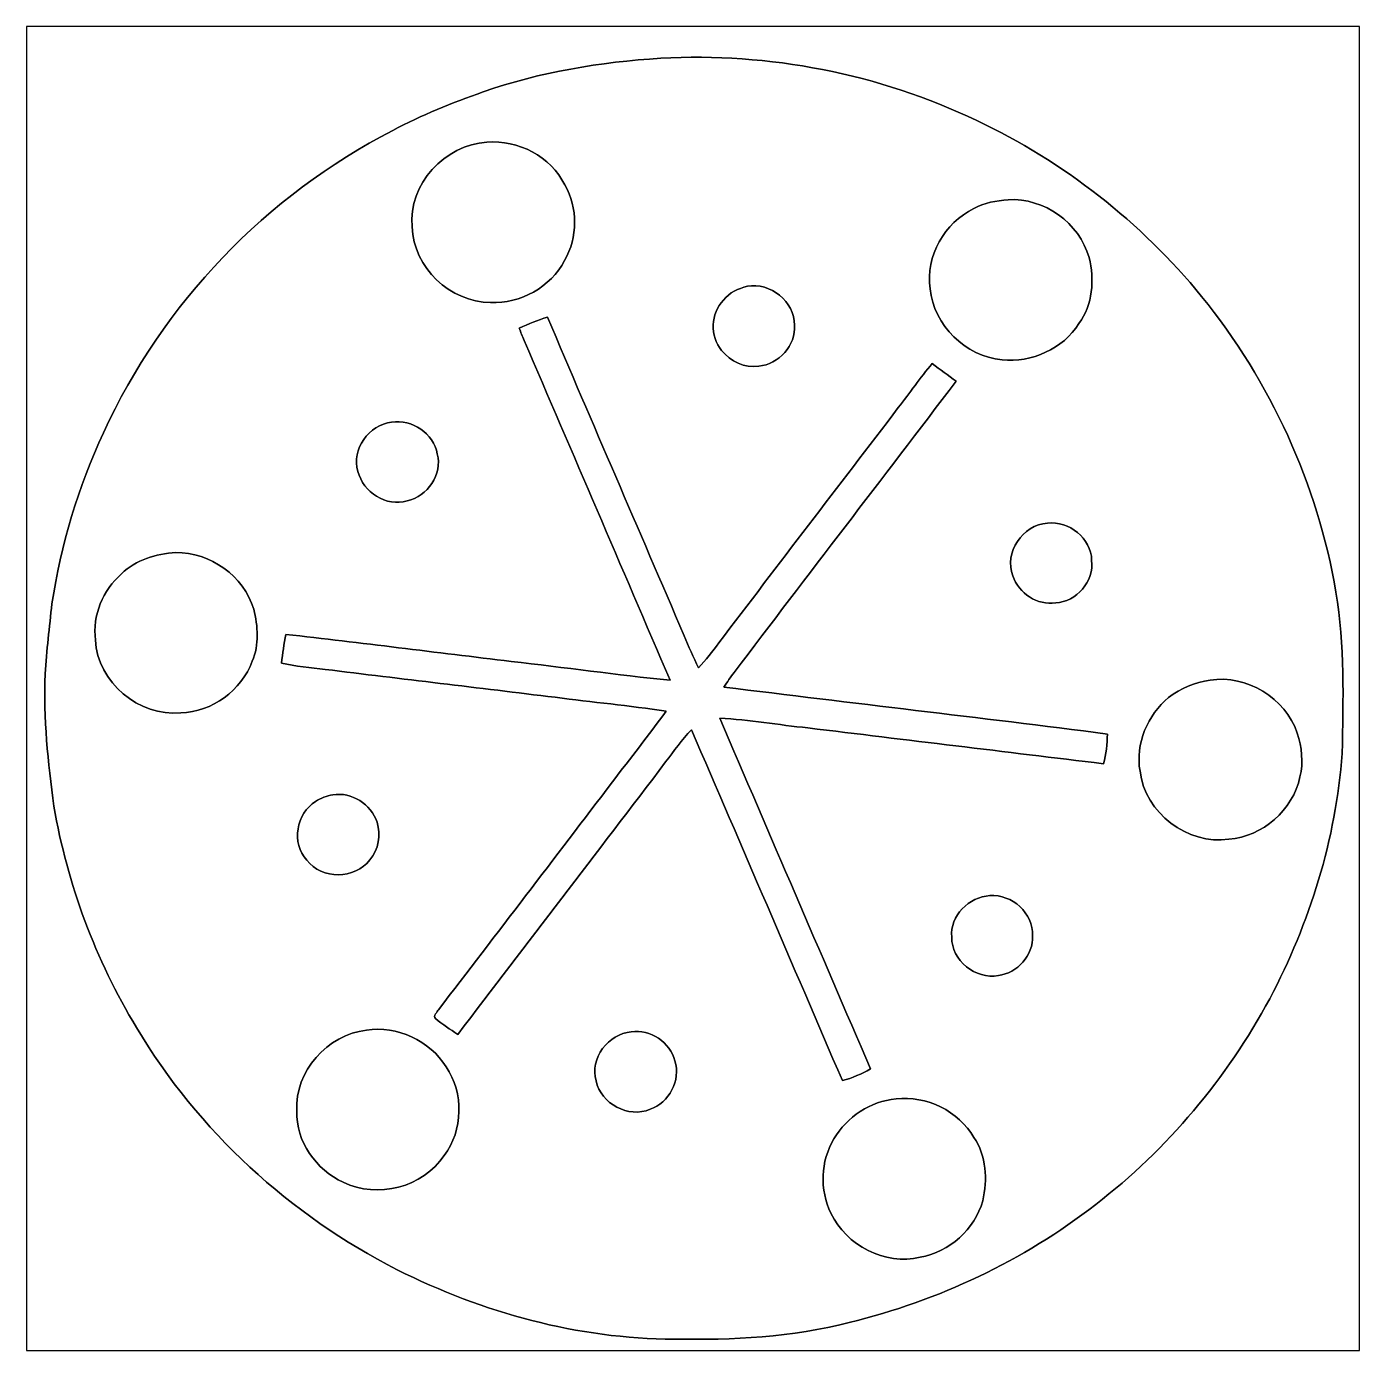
# Model space of a CAD drawing. Header units: centimetres. Extents: x -16.8 to 16.8, y -16.7 to 16.7.
import ezdxf

# ---------------------------------------------------------------- set-up
doc = ezdxf.new("R2010")
doc.units = ezdxf.units.CM
doc.header["$MEASUREMENT"] = 0
doc.layers.add('Layer 1', color=7, linetype='Continuous')

msp = doc.modelspace()

# ---------------------------------------------------------------- linework, layer by layer
at = {"layer": 'Layer 1', "color": 7}
for points, knots in [([(-16.77458, 16.66875), (-16.77458, 16.66875), (16.77458, 16.66875), (16.77458, 16.66875), (16.77458, 16.66875), (16.77458, 16.66875), (16.77458, -16.66875), (16.77458, -16.66875), (16.77458, -16.66875), (16.77458, -16.66875), (-16.77458, -16.66875), (-16.77458, -16.66875), (-16.77458, -16.66875), (-16.77458, -16.66875), (-16.77458, 16.66875), (-16.77458, 16.66875), (-16.77458, 16.66875), (-16.77458, 16.66875), (-16.77458, 16.66875), (-16.77458, 16.66875)], [0, 0, 0, 0, 0.16666667, 0.16666667, 0.16666667, 0.16666667, 0.33333333, 0.33333333, 0.33333333, 0.33333333, 0.5, 0.5, 0.5, 0.5, 0.66666667, 0.66666667, 0.66666667, 0.66666667, 1, 1, 1, 1]), ([(-0.81315, 15.87218), (-2.33116, 15.77552), (-3.84669, 15.53104), (-5.28461, 15.02375), (-5.28461, 15.02375), (-6.06178, 14.74823), (-6.83189, 14.44449), (-7.55862, 14.0522), (-7.55862, 14.0522), (-10.74103, 12.41884), (-13.35687, 9.69962), (-14.83924, 6.44172), (-14.83924, 6.44172), (-15.47389, 5.07718), (-15.91204, 3.62197), (-16.13888, 2.13466), (-16.13888, 2.13466), (-16.20061, 1.54552), (-16.27082, 0.95709), (-16.30786, 0.36583), (-16.30786, 0.36583), (-16.35689, -0.74895), (-16.2366, -1.86231), (-16.08667, -2.96545), (-16.08667, -2.96545), (-15.75294, -4.93219), (-15.03892, -6.83331), (-14.00916, -8.54146), (-14.00916, -8.54146), (-12.4587, -11.14178), (-10.1413, -13.26938), (-7.44467, -14.63781), (-7.44467, -14.63781), (-5.2892, -15.72084), (-2.89736, -16.38018), (-0.4766, -16.38617), (-0.4766, -16.38617), (1.00154, -16.41087), (2.49696, -16.33784), (3.93488, -15.96778), (3.93488, -15.96778), (6.17714, -15.41886), (8.31321, -14.41415), (10.13742, -12.99527), (10.13742, -12.99527), (11.94294, -11.60463), (13.43589, -9.81886), (14.51786, -7.81473), (14.51786, -7.81473), (15.52504, -5.90374), (16.18686, -3.79554), (16.34137, -1.63583), (16.34137, -1.63583), (16.36854, -0.28011), (16.41157, 1.08726), (16.18615, 2.42993), (16.18615, 2.42993), (15.72154, 5.14667), (14.53797, 7.73359), (12.80372, 9.87425), (12.80372, 9.87425), (11.27619, 11.74574), (9.32744, 13.2715), (7.14304, 14.30337), (7.14304, 14.30337), (4.6803, 15.48906), (1.91382, 16.02105), (-0.81315, 15.87218)], [0, 0, 0, 0, 0.05555556, 0.05555556, 0.05555556, 0.05555556, 0.11111111, 0.11111111, 0.11111111, 0.11111111, 0.16666667, 0.16666667, 0.16666667, 0.16666667, 0.22222222, 0.22222222, 0.22222222, 0.22222222, 0.27777778, 0.27777778, 0.27777778, 0.27777778, 0.33333333, 0.33333333, 0.33333333, 0.33333333, 0.38888889, 0.38888889, 0.38888889, 0.38888889, 0.44444444, 0.44444444, 0.44444444, 0.44444444, 0.5, 0.5, 0.5, 0.5, 0.55555556, 0.55555556, 0.55555556, 0.55555556, 0.61111111, 0.61111111, 0.61111111, 0.61111111, 0.66666667, 0.66666667, 0.66666667, 0.66666667, 0.72222222, 0.72222222, 0.72222222, 0.72222222, 0.77777778, 0.77777778, 0.77777778, 0.77777778, 0.83333333, 0.83333333, 0.83333333, 0.83333333, 0.88888889, 0.88888889, 0.88888889, 0.88888889, 1, 1, 1, 1]), ([(-5.1876, 13.75763), (-4.4002, 13.82995), (-3.58493, 13.39003), (-3.2258, 12.68342), (-3.2258, 12.68342), (-2.89913, 12.10627), (-2.89525, 11.35415), (-3.23215, 10.78018), (-3.23215, 10.78018), (-3.58105, 10.10814), (-4.34411, 9.68622), (-5.09729, 9.72256), (-5.09729, 9.72256), (-6.11117, 9.72714), (-7.04427, 10.60238), (-7.0679, 11.62544), (-7.0679, 11.62544), (-7.17374, 12.69788), (-6.24523, 13.69448), (-5.1876, 13.75763)], [0, 0, 0, 0, 0.16666667, 0.16666667, 0.16666667, 0.16666667, 0.33333333, 0.33333333, 0.33333333, 0.33333333, 0.5, 0.5, 0.5, 0.5, 0.66666667, 0.66666667, 0.66666667, 0.66666667, 1, 1, 1, 1]), ([(7.93468, 12.30947), (8.84132, 12.36239), (9.72432, 11.72492), (9.97197, 10.85215), (9.97197, 10.85215), (10.10567, 10.29723), (10.06616, 9.66329), (9.71621, 9.19198), (9.71621, 9.19198), (9.31333, 8.55133), (8.52523, 8.20385), (7.77946, 8.2744), (7.77946, 8.2744), (6.8647, 8.36824), (6.0579, 9.144), (5.96724, 10.06616), (5.96724, 10.06616), (5.85682, 10.88284), (6.32848, 11.7348), (7.07108, 12.08652), (7.07108, 12.08652), (7.3339, 12.23433), (7.63693, 12.2869), (7.93468, 12.30947)], [0, 0, 0, 0, 0.14285714, 0.14285714, 0.14285714, 0.14285714, 0.28571429, 0.28571429, 0.28571429, 0.28571429, 0.42857143, 0.42857143, 0.42857143, 0.42857143, 0.57142857, 0.57142857, 0.57142857, 0.57142857, 0.71428571, 0.71428571, 0.71428571, 0.71428571, 1, 1, 1, 1]), ([(1.36807, 10.13072), (1.94416, 10.23232), (2.56328, 9.74513), (2.55411, 9.15317), (2.55411, 9.15317), (2.59821, 8.64306), (2.15583, 8.16187), (1.65417, 8.11812), (1.65417, 8.11812), (1.29434, 8.05956), (0.94262, 8.24336), (0.7179, 8.51429), (0.7179, 8.51429), (0.43004, 8.87554), (0.43674, 9.4488), (0.76694, 9.78147), (0.76694, 9.78147), (0.91334, 9.97409), (1.14088, 10.0711), (1.36807, 10.13072)], [0, 0, 0, 0, 0.16666667, 0.16666667, 0.16666667, 0.16666667, 0.33333333, 0.33333333, 0.33333333, 0.33333333, 0.5, 0.5, 0.5, 0.5, 0.66666667, 0.66666667, 0.66666667, 0.66666667, 1, 1, 1, 1]), ([(-4.37444, 9.07732), (-4.13949, 9.1761), (-3.90772, 9.28617), (-3.65936, 9.34861), (-3.65936, 9.34861), (-2.52836, 6.66926), (-1.36525, 4.00368), (-0.2226, 1.32927), (-0.2226, 1.32927), (-0.11007, 1.05763), (0.00988, 0.78881), (0.13899, 0.52458), (0.13899, 0.52458), (0.32597, 0.71896), (0.49071, 0.93274), (0.64876, 1.15111), (0.64876, 1.15111), (2.15477, 3.12526), (3.65725, 5.10258), (5.16855, 7.07284), (5.16855, 7.07284), (5.45712, 7.43973), (5.71606, 7.83026), (6.02439, 8.18127), (6.02439, 8.18127), (6.22371, 8.03416), (6.42302, 7.88635), (6.62093, 7.73642), (6.62093, 7.73642), (4.76673, 5.28849), (2.88996, 2.85715), (1.03928, 0.4064), (1.03928, 0.4064), (0.94827, 0.2854), (0.86148, 0.16157), (0.77576, 0.03669), (0.77576, 0.03669), (3.9938, -0.36513), (7.21677, -0.73166), (10.4327, -1.14759), (10.4327, -1.14759), (10.42776, -1.39876), (10.4013, -1.65065), (10.33533, -1.89371), (10.33533, -1.89371), (7.8546, -1.59526), (5.37422, -1.29469), (2.89419, -0.99201), (2.89419, -0.99201), (2.15265, -0.91863), (1.41676, -0.78599), (0.67275, -0.74577), (0.67275, -0.74577), (1.9364, -3.69182), (3.20181, -6.63716), (4.47146, -9.58039), (4.47146, -9.58039), (4.24674, -9.70421), (4.00861, -9.80616), (3.76167, -9.87637), (3.76167, -9.87637), (2.49414, -6.93279), (1.23472, -3.98498), (-0.03775, -1.04352), (-0.03775, -1.04352), (-0.28328, -1.2887), (-0.47696, -1.57833), (-0.68898, -1.85103), (-0.68898, -1.85103), (-2.42852, -4.14126), (-4.18042, -6.42197), (-5.92067, -8.71149), (-5.92067, -8.71149), (-6.11082, -8.58379), (-6.30449, -8.45926), (-6.48053, -8.31286), (-6.48053, -8.31286), (-6.55602, -8.24653), (-6.43008, -8.14176), (-6.40962, -8.09166), (-6.40962, -8.09166), (-4.93924, -6.18455), (-3.4858, -4.26367), (-2.02318, -2.35021), (-2.02318, -2.35021), (-1.57798, -1.75507), (-1.11019, -1.17722), (-0.67628, -0.57362), (-0.67628, -0.57362), (-1.60338, -0.42757), (-2.53965, -0.34537), (-3.46992, -0.2219), (-3.46992, -0.2219), (-5.39962, 0.01341), (-7.32966, 0.24412), (-9.25901, 0.47978), (-9.25901, 0.47978), (-9.62731, 0.53058), (-10.00196, 0.54928), (-10.3632, 0.6417), (-10.3632, 0.6417), (-10.32969, 0.88265), (-10.2937, 1.12324), (-10.25208, 1.36243), (-10.25208, 1.36243), (-8.35731, 1.15394), (-6.46642, 0.90664), (-4.57341, 0.68157), (-4.57341, 0.68157), (-3.24097, 0.53164), (-1.91276, 0.34114), (-0.57891, 0.20849), (-0.57891, 0.20849), (-1.7974, 3.06352), (-3.02578, 5.91503), (-4.25097, 8.76723), (-4.25097, 8.76723), (-4.29401, 8.86989), (-4.33634, 8.97255), (-4.37444, 9.07732)], [0, 0, 0, 0, 0.03225806, 0.03225806, 0.03225806, 0.03225806, 0.06451613, 0.06451613, 0.06451613, 0.06451613, 0.09677419, 0.09677419, 0.09677419, 0.09677419, 0.12903226, 0.12903226, 0.12903226, 0.12903226, 0.16129032, 0.16129032, 0.16129032, 0.16129032, 0.19354839, 0.19354839, 0.19354839, 0.19354839, 0.22580645, 0.22580645, 0.22580645, 0.22580645, 0.25806452, 0.25806452, 0.25806452, 0.25806452, 0.29032258, 0.29032258, 0.29032258, 0.29032258, 0.32258065, 0.32258065, 0.32258065, 0.32258065, 0.35483871, 0.35483871, 0.35483871, 0.35483871, 0.38709677, 0.38709677, 0.38709677, 0.38709677, 0.41935484, 0.41935484, 0.41935484, 0.41935484, 0.4516129, 0.4516129, 0.4516129, 0.4516129, 0.48387097, 0.48387097, 0.48387097, 0.48387097, 0.51612903, 0.51612903, 0.51612903, 0.51612903, 0.5483871, 0.5483871, 0.5483871, 0.5483871, 0.58064516, 0.58064516, 0.58064516, 0.58064516, 0.61290323, 0.61290323, 0.61290323, 0.61290323, 0.64516129, 0.64516129, 0.64516129, 0.64516129, 0.67741935, 0.67741935, 0.67741935, 0.67741935, 0.70967742, 0.70967742, 0.70967742, 0.70967742, 0.74193548, 0.74193548, 0.74193548, 0.74193548, 0.77419355, 0.77419355, 0.77419355, 0.77419355, 0.80645161, 0.80645161, 0.80645161, 0.80645161, 0.83870968, 0.83870968, 0.83870968, 0.83870968, 0.87096774, 0.87096774, 0.87096774, 0.87096774, 0.90322581, 0.90322581, 0.90322581, 0.90322581, 0.93548387, 0.93548387, 0.93548387, 0.93548387, 1, 1, 1, 1]), ([(-7.58825, 6.70666), (-7.07637, 6.78744), (-6.52815, 6.42761), (-6.43714, 5.90973), (-6.43714, 5.90973), (-6.30308, 5.3915), (-6.68055, 4.83694), (-7.1942, 4.72581), (-7.1942, 4.72581), (-7.71913, 4.566), (-8.30862, 4.94277), (-8.43351, 5.46559), (-8.43351, 5.46559), (-8.60743, 6.02298), (-8.15516, 6.64351), (-7.58825, 6.70666)], [0, 0, 0, 0, 0.2, 0.2, 0.2, 0.2, 0.4, 0.4, 0.4, 0.4, 0.6, 0.6, 0.6, 0.6, 1, 1, 1, 1]), ([(8.9221, 4.16454), (9.46185, 4.22593), (10.03018, 3.78601), (10.03547, 3.22721), (10.03547, 3.22721), (10.10814, 2.70087), (9.65129, 2.18793), (9.13095, 2.15336), (9.13095, 2.15336), (8.67057, 2.08915), (8.1975, 2.39536), (8.05392, 2.83528), (8.05392, 2.83528), (7.81897, 3.42089), (8.30051, 4.12785), (8.9221, 4.16454)], [0, 0, 0, 0, 0.2, 0.2, 0.2, 0.2, 0.4, 0.4, 0.4, 0.4, 0.6, 0.6, 0.6, 0.6, 1, 1, 1, 1]), ([(-13.02244, 3.42512), (-12.15143, 3.43182), (-11.31041, 2.83281), (-11.05747, 1.99672), (-11.05747, 1.99672), (-10.95022, 1.56986), (-10.92094, 1.10208), (-11.09416, 0.68792), (-11.09416, 0.68792), (-11.37073, -0.04798), (-12.10451, -0.59408), (-12.89544, -0.61278), (-12.89544, -0.61278), (-13.94354, -0.7172), (-14.99164, 0.16087), (-15.04244, 1.21779), (-15.04244, 1.21779), (-15.12358, 1.84009), (-14.85653, 2.47932), (-14.38663, 2.88643), (-14.38663, 2.88643), (-14.02927, 3.24344), (-13.51492, 3.39372), (-13.02244, 3.42512)], [0, 0, 0, 0, 0.14285714, 0.14285714, 0.14285714, 0.14285714, 0.28571429, 0.28571429, 0.28571429, 0.28571429, 0.42857143, 0.42857143, 0.42857143, 0.42857143, 0.57142857, 0.57142857, 0.57142857, 0.57142857, 0.71428571, 0.71428571, 0.71428571, 0.71428571, 1, 1, 1, 1]), ([(13.01538, 0.21131), (13.94178, 0.35419), (14.90945, -0.23707), (15.21107, -1.12183), (15.21107, -1.12183), (15.32326, -1.47638), (15.37159, -1.86337), (15.28022, -2.22814), (15.28022, -2.22814), (15.10065, -3.06035), (14.34253, -3.72745), (13.49304, -3.7973), (13.49304, -3.7973), (12.45059, -3.9437), (11.37497, -3.13478), (11.25326, -2.08386), (11.25326, -2.08386), (11.13402, -1.38994), (11.44129, -0.66993), (11.97434, -0.22613), (11.97434, -0.22613), (12.27843, 0.00212), (12.63544, 0.16439), (13.01538, 0.21131)], [0, 0, 0, 0, 0.14285714, 0.14285714, 0.14285714, 0.14285714, 0.28571429, 0.28571429, 0.28571429, 0.28571429, 0.42857143, 0.42857143, 0.42857143, 0.42857143, 0.57142857, 0.57142857, 0.57142857, 0.57142857, 0.71428571, 0.71428571, 0.71428571, 0.71428571, 1, 1, 1, 1]), ([(-9.06851, -2.68005), (-8.59367, -2.59398), (-8.10648, -2.91888), (-7.95126, -3.36479), (-7.95126, -3.36479), (-7.85213, -3.689), (-7.91139, -4.05836), (-8.13576, -4.31835), (-8.13576, -4.31835), (-8.51253, -4.80448), (-9.34403, -4.81894), (-9.71903, -4.32153), (-9.71903, -4.32153), (-10.12261, -3.8989), (-9.98608, -3.14713), (-9.50172, -2.8448), (-9.50172, -2.8448), (-9.36731, -2.76825), (-9.22443, -2.69663), (-9.06851, -2.68005)], [0, 0, 0, 0, 0.16666667, 0.16666667, 0.16666667, 0.16666667, 0.33333333, 0.33333333, 0.33333333, 0.33333333, 0.5, 0.5, 0.5, 0.5, 0.66666667, 0.66666667, 0.66666667, 0.66666667, 1, 1, 1, 1]), ([(7.4736, -5.21547), (8.02569, -5.17349), (8.57709, -5.66173), (8.54428, -6.22653), (8.54428, -6.22653), (8.57567, -6.71266), (8.16434, -7.17232), (7.68667, -7.22912), (7.68667, -7.22912), (7.11729, -7.33919), (6.50169, -6.84742), (6.51404, -6.26039), (6.51404, -6.26039), (6.45866, -5.72417), (6.95254, -5.24334), (7.4736, -5.21547)], [0, 0, 0, 0, 0.2, 0.2, 0.2, 0.2, 0.4, 0.4, 0.4, 0.4, 0.6, 0.6, 0.6, 0.6, 1, 1, 1, 1]), ([(-8.22254, -8.60531), (-7.44996, -8.48607), (-6.62517, -8.86707), (-6.21312, -9.52994), (-6.21312, -9.52994), (-5.76686, -10.18575), (-5.78344, -11.12979), (-6.26498, -11.76373), (-6.26498, -11.76373), (-6.79521, -12.56489), (-7.94456, -12.85734), (-8.80286, -12.43683), (-8.80286, -12.43683), (-9.48796, -12.12356), (-10.00266, -11.4046), (-9.97091, -10.63625), (-9.97091, -10.63625), (-10.03688, -9.63859), (-9.19798, -8.71961), (-8.22254, -8.60531)], [0, 0, 0, 0, 0.16666667, 0.16666667, 0.16666667, 0.16666667, 0.33333333, 0.33333333, 0.33333333, 0.33333333, 0.5, 0.5, 0.5, 0.5, 0.66666667, 0.66666667, 0.66666667, 0.66666667, 1, 1, 1, 1]), ([(-1.55399, -8.64623), (-1.0735, -8.57144), (-0.57538, -8.91293), (-0.45508, -9.38001), (-0.45508, -9.38001), (-0.30233, -9.86472), (-0.60113, -10.4334), (-1.0795, -10.59603), (-1.0795, -10.59603), (-1.62348, -10.83134), (-2.3181, -10.45669), (-2.44016, -9.88201), (-2.44016, -9.88201), (-2.60632, -9.31898), (-2.12654, -8.69244), (-1.55399, -8.64623)], [0, 0, 0, 0, 0.2, 0.2, 0.2, 0.2, 0.4, 0.4, 0.4, 0.4, 0.6, 0.6, 0.6, 0.6, 1, 1, 1, 1]), ([(5.11316, -10.33674), (5.87692, -10.24678), (6.68584, -10.63837), (7.07072, -11.30794), (7.07072, -11.30794), (7.38364, -11.76902), (7.41751, -12.36909), (7.29333, -12.89967), (7.29333, -12.89967), (7.0926, -13.62181), (6.45442, -14.19225), (5.71817, -14.32419), (5.71817, -14.32419), (4.83164, -14.53127), (3.8548, -14.03103), (3.47345, -13.21259), (3.47345, -13.21259), (3.18206, -12.6298), (3.20992, -11.90166), (3.54859, -11.34498), (3.54859, -11.34498), (3.87385, -10.78936), (4.46722, -10.39036), (5.11316, -10.33674)], [0, 0, 0, 0, 0.14285714, 0.14285714, 0.14285714, 0.14285714, 0.28571429, 0.28571429, 0.28571429, 0.28571429, 0.42857143, 0.42857143, 0.42857143, 0.42857143, 0.57142857, 0.57142857, 0.57142857, 0.57142857, 0.71428571, 0.71428571, 0.71428571, 0.71428571, 1, 1, 1, 1])]:
    msp.add_open_spline(points, degree=3, knots=knots, dxfattribs=at)
at = {"layer": 'Layer 1', "color": 8}
for points, knots in [([(-0.81315, 15.87218), (1.91382, 16.02105), (4.6803, 15.48906), (7.14304, 14.30337), (7.14304, 14.30337), (9.32744, 13.2715), (11.27619, 11.74574), (12.80372, 9.87425), (12.80372, 9.87425), (14.53797, 7.73359), (15.72154, 5.14667), (16.18615, 2.42993), (16.18615, 2.42993), (16.41157, 1.08726), (16.36854, -0.28011), (16.34137, -1.63583), (16.34137, -1.63583), (16.18686, -3.79554), (15.52504, -5.90374), (14.51786, -7.81473), (14.51786, -7.81473), (13.43589, -9.81886), (11.94294, -11.60463), (10.13742, -12.99527), (10.13742, -12.99527), (8.31321, -14.41415), (6.17714, -15.41886), (3.93488, -15.96778), (3.93488, -15.96778), (2.49696, -16.33784), (1.00154, -16.41087), (-0.4766, -16.38617), (-0.4766, -16.38617), (-2.89736, -16.38018), (-5.2892, -15.72084), (-7.44467, -14.63781), (-7.44467, -14.63781), (-10.1413, -13.26938), (-12.4587, -11.14178), (-14.00916, -8.54146), (-14.00916, -8.54146), (-15.03892, -6.83331), (-15.75294, -4.93219), (-16.08667, -2.96545), (-16.08667, -2.96545), (-16.2366, -1.86231), (-16.35689, -0.74895), (-16.30786, 0.36583), (-16.30786, 0.36583), (-16.27082, 0.95709), (-16.20061, 1.54552), (-16.13888, 2.13466), (-16.13888, 2.13466), (-15.91204, 3.62197), (-15.47389, 5.07718), (-14.83924, 6.44172), (-14.83924, 6.44172), (-13.35687, 9.69962), (-10.74103, 12.41884), (-7.55862, 14.0522), (-7.55862, 14.0522), (-6.83189, 14.44449), (-6.06178, 14.74823), (-5.28461, 15.02375), (-5.28461, 15.02375), (-3.84669, 15.53104), (-2.33116, 15.77552), (-0.81315, 15.87218), (-0.81315, 15.87218), (-0.81315, 15.87218), (-0.81315, 15.87218), (-0.81315, 15.87218)], [0, 0, 0, 0, 0.05263158, 0.05263158, 0.05263158, 0.05263158, 0.10526316, 0.10526316, 0.10526316, 0.10526316, 0.15789474, 0.15789474, 0.15789474, 0.15789474, 0.21052632, 0.21052632, 0.21052632, 0.21052632, 0.26315789, 0.26315789, 0.26315789, 0.26315789, 0.31578947, 0.31578947, 0.31578947, 0.31578947, 0.36842105, 0.36842105, 0.36842105, 0.36842105, 0.42105263, 0.42105263, 0.42105263, 0.42105263, 0.47368421, 0.47368421, 0.47368421, 0.47368421, 0.52631579, 0.52631579, 0.52631579, 0.52631579, 0.57894737, 0.57894737, 0.57894737, 0.57894737, 0.63157895, 0.63157895, 0.63157895, 0.63157895, 0.68421053, 0.68421053, 0.68421053, 0.68421053, 0.73684211, 0.73684211, 0.73684211, 0.73684211, 0.78947368, 0.78947368, 0.78947368, 0.78947368, 0.84210526, 0.84210526, 0.84210526, 0.84210526, 0.89473684, 0.89473684, 0.89473684, 0.89473684, 1, 1, 1, 1]), ([(-5.1876, 13.75763), (-6.24523, 13.69448), (-7.17374, 12.69788), (-7.0679, 11.62544), (-7.0679, 11.62544), (-7.04427, 10.60238), (-6.11117, 9.72714), (-5.09729, 9.72256), (-5.09729, 9.72256), (-4.34411, 9.68622), (-3.58105, 10.10814), (-3.23215, 10.78018), (-3.23215, 10.78018), (-2.89525, 11.35415), (-2.89913, 12.10627), (-3.2258, 12.68342), (-3.2258, 12.68342), (-3.58493, 13.39003), (-4.4002, 13.82995), (-5.1876, 13.75763), (-5.1876, 13.75763), (-5.1876, 13.75763), (-5.1876, 13.75763), (-5.1876, 13.75763)], [0, 0, 0, 0, 0.14285714, 0.14285714, 0.14285714, 0.14285714, 0.28571429, 0.28571429, 0.28571429, 0.28571429, 0.42857143, 0.42857143, 0.42857143, 0.42857143, 0.57142857, 0.57142857, 0.57142857, 0.57142857, 0.71428571, 0.71428571, 0.71428571, 0.71428571, 1, 1, 1, 1]), ([(7.93468, 12.30947), (7.63693, 12.2869), (7.3339, 12.23433), (7.07108, 12.08652), (7.07108, 12.08652), (6.32848, 11.7348), (5.85682, 10.88284), (5.96724, 10.06616), (5.96724, 10.06616), (6.0579, 9.144), (6.8647, 8.36824), (7.77946, 8.2744), (7.77946, 8.2744), (8.52523, 8.20385), (9.31333, 8.55133), (9.71621, 9.19198), (9.71621, 9.19198), (10.06616, 9.66329), (10.10567, 10.29723), (9.97197, 10.85215), (9.97197, 10.85215), (9.72432, 11.72492), (8.84132, 12.36239), (7.93468, 12.30947), (7.93468, 12.30947), (7.93468, 12.30947), (7.93468, 12.30947), (7.93468, 12.30947)], [0, 0, 0, 0, 0.125, 0.125, 0.125, 0.125, 0.25, 0.25, 0.25, 0.25, 0.375, 0.375, 0.375, 0.375, 0.5, 0.5, 0.5, 0.5, 0.625, 0.625, 0.625, 0.625, 0.75, 0.75, 0.75, 0.75, 1, 1, 1, 1]), ([(1.36807, 10.13072), (1.14088, 10.0711), (0.91334, 9.97409), (0.76694, 9.78147), (0.76694, 9.78147), (0.43674, 9.4488), (0.43004, 8.87554), (0.7179, 8.51429), (0.7179, 8.51429), (0.94262, 8.24336), (1.29434, 8.05956), (1.65417, 8.11812), (1.65417, 8.11812), (2.15583, 8.16187), (2.59821, 8.64306), (2.55411, 9.15317), (2.55411, 9.15317), (2.56328, 9.74513), (1.94416, 10.23232), (1.36807, 10.13072), (1.36807, 10.13072), (1.36807, 10.13072), (1.36807, 10.13072), (1.36807, 10.13072)], [0, 0, 0, 0, 0.14285714, 0.14285714, 0.14285714, 0.14285714, 0.28571429, 0.28571429, 0.28571429, 0.28571429, 0.42857143, 0.42857143, 0.42857143, 0.42857143, 0.57142857, 0.57142857, 0.57142857, 0.57142857, 0.71428571, 0.71428571, 0.71428571, 0.71428571, 1, 1, 1, 1]), ([(-4.37444, 9.07732), (-4.33634, 8.97255), (-4.29401, 8.86989), (-4.25097, 8.76723), (-4.25097, 8.76723), (-3.02578, 5.91503), (-1.7974, 3.06352), (-0.57891, 0.20849), (-0.57891, 0.20849), (-1.91276, 0.34114), (-3.24097, 0.53164), (-4.57341, 0.68157), (-4.57341, 0.68157), (-6.46642, 0.90664), (-8.35731, 1.15394), (-10.25208, 1.36243), (-10.25208, 1.36243), (-10.2937, 1.12324), (-10.32969, 0.88265), (-10.3632, 0.6417), (-10.3632, 0.6417), (-10.00196, 0.54928), (-9.62731, 0.53058), (-9.25901, 0.47978), (-9.25901, 0.47978), (-7.32966, 0.24412), (-5.39962, 0.01341), (-3.46992, -0.2219), (-3.46992, -0.2219), (-2.53965, -0.34537), (-1.60338, -0.42757), (-0.67628, -0.57362), (-0.67628, -0.57362), (-1.11019, -1.17722), (-1.57798, -1.75507), (-2.02318, -2.35021), (-2.02318, -2.35021), (-3.4858, -4.26367), (-4.93924, -6.18455), (-6.40962, -8.09166), (-6.40962, -8.09166), (-6.43008, -8.14176), (-6.55602, -8.24653), (-6.48053, -8.31286), (-6.48053, -8.31286), (-6.30449, -8.45926), (-6.11082, -8.58379), (-5.92067, -8.71149), (-5.92067, -8.71149), (-4.18042, -6.42197), (-2.42852, -4.14126), (-0.68898, -1.85103), (-0.68898, -1.85103), (-0.47696, -1.57833), (-0.28328, -1.2887), (-0.03775, -1.04352), (-0.03775, -1.04352), (1.23472, -3.98498), (2.49414, -6.93279), (3.76167, -9.87637), (3.76167, -9.87637), (4.00861, -9.80616), (4.24674, -9.70421), (4.47146, -9.58039), (4.47146, -9.58039), (3.20181, -6.63716), (1.9364, -3.69182), (0.67275, -0.74577), (0.67275, -0.74577), (1.41676, -0.78599), (2.15265, -0.91863), (2.89419, -0.99201), (2.89419, -0.99201), (5.37422, -1.29469), (7.8546, -1.59526), (10.33533, -1.89371), (10.33533, -1.89371), (10.4013, -1.65065), (10.42776, -1.39876), (10.4327, -1.14759), (10.4327, -1.14759), (7.21677, -0.73166), (3.9938, -0.36513), (0.77576, 0.03669), (0.77576, 0.03669), (0.86148, 0.16157), (0.94827, 0.2854), (1.03928, 0.4064), (1.03928, 0.4064), (2.88996, 2.85715), (4.76673, 5.28849), (6.62093, 7.73642), (6.62093, 7.73642), (6.42302, 7.88635), (6.22371, 8.03416), (6.02439, 8.18127), (6.02439, 8.18127), (5.71606, 7.83026), (5.45712, 7.43973), (5.16855, 7.07284), (5.16855, 7.07284), (3.65725, 5.10258), (2.15477, 3.12526), (0.64876, 1.15111), (0.64876, 1.15111), (0.49071, 0.93274), (0.32597, 0.71896), (0.13899, 0.52458), (0.13899, 0.52458), (0.00988, 0.78881), (-0.11007, 1.05763), (-0.2226, 1.32927), (-0.2226, 1.32927), (-1.36525, 4.00368), (-2.52836, 6.66926), (-3.65936, 9.34861), (-3.65936, 9.34861), (-3.90772, 9.28617), (-4.13949, 9.1761), (-4.37444, 9.07732), (-4.37444, 9.07732), (-4.37444, 9.07732), (-4.37444, 9.07732), (-4.37444, 9.07732)], [0, 0, 0, 0, 0.03125, 0.03125, 0.03125, 0.03125, 0.0625, 0.0625, 0.0625, 0.0625, 0.09375, 0.09375, 0.09375, 0.09375, 0.125, 0.125, 0.125, 0.125, 0.15625, 0.15625, 0.15625, 0.15625, 0.1875, 0.1875, 0.1875, 0.1875, 0.21875, 0.21875, 0.21875, 0.21875, 0.25, 0.25, 0.25, 0.25, 0.28125, 0.28125, 0.28125, 0.28125, 0.3125, 0.3125, 0.3125, 0.3125, 0.34375, 0.34375, 0.34375, 0.34375, 0.375, 0.375, 0.375, 0.375, 0.40625, 0.40625, 0.40625, 0.40625, 0.4375, 0.4375, 0.4375, 0.4375, 0.46875, 0.46875, 0.46875, 0.46875, 0.5, 0.5, 0.5, 0.5, 0.53125, 0.53125, 0.53125, 0.53125, 0.5625, 0.5625, 0.5625, 0.5625, 0.59375, 0.59375, 0.59375, 0.59375, 0.625, 0.625, 0.625, 0.625, 0.65625, 0.65625, 0.65625, 0.65625, 0.6875, 0.6875, 0.6875, 0.6875, 0.71875, 0.71875, 0.71875, 0.71875, 0.75, 0.75, 0.75, 0.75, 0.78125, 0.78125, 0.78125, 0.78125, 0.8125, 0.8125, 0.8125, 0.8125, 0.84375, 0.84375, 0.84375, 0.84375, 0.875, 0.875, 0.875, 0.875, 0.90625, 0.90625, 0.90625, 0.90625, 0.9375, 0.9375, 0.9375, 0.9375, 1, 1, 1, 1]), ([(-7.58825, 6.70666), (-8.15516, 6.64351), (-8.60743, 6.02298), (-8.43351, 5.46559), (-8.43351, 5.46559), (-8.30862, 4.94277), (-7.71913, 4.566), (-7.1942, 4.72581), (-7.1942, 4.72581), (-6.68055, 4.83694), (-6.30308, 5.3915), (-6.43714, 5.90973), (-6.43714, 5.90973), (-6.52815, 6.42761), (-7.07637, 6.78744), (-7.58825, 6.70666), (-7.58825, 6.70666), (-7.58825, 6.70666), (-7.58825, 6.70666), (-7.58825, 6.70666)], [0, 0, 0, 0, 0.16666667, 0.16666667, 0.16666667, 0.16666667, 0.33333333, 0.33333333, 0.33333333, 0.33333333, 0.5, 0.5, 0.5, 0.5, 0.66666667, 0.66666667, 0.66666667, 0.66666667, 1, 1, 1, 1]), ([(8.9221, 4.16454), (8.30051, 4.12785), (7.81897, 3.42089), (8.05392, 2.83528), (8.05392, 2.83528), (8.1975, 2.39536), (8.67057, 2.08915), (9.13095, 2.15336), (9.13095, 2.15336), (9.65129, 2.18793), (10.10814, 2.70087), (10.03547, 3.22721), (10.03547, 3.22721), (10.03018, 3.78601), (9.46185, 4.22593), (8.9221, 4.16454), (8.9221, 4.16454), (8.9221, 4.16454), (8.9221, 4.16454), (8.9221, 4.16454)], [0, 0, 0, 0, 0.16666667, 0.16666667, 0.16666667, 0.16666667, 0.33333333, 0.33333333, 0.33333333, 0.33333333, 0.5, 0.5, 0.5, 0.5, 0.66666667, 0.66666667, 0.66666667, 0.66666667, 1, 1, 1, 1]), ([(-13.02244, 3.42512), (-13.51492, 3.39372), (-14.02927, 3.24344), (-14.38663, 2.88643), (-14.38663, 2.88643), (-14.85653, 2.47932), (-15.12358, 1.84009), (-15.04244, 1.21779), (-15.04244, 1.21779), (-14.99164, 0.16087), (-13.94354, -0.7172), (-12.89544, -0.61278), (-12.89544, -0.61278), (-12.10451, -0.59408), (-11.37073, -0.04798), (-11.09416, 0.68792), (-11.09416, 0.68792), (-10.92094, 1.10208), (-10.95022, 1.56986), (-11.05747, 1.99672), (-11.05747, 1.99672), (-11.31041, 2.83281), (-12.15143, 3.43182), (-13.02244, 3.42512), (-13.02244, 3.42512), (-13.02244, 3.42512), (-13.02244, 3.42512), (-13.02244, 3.42512)], [0, 0, 0, 0, 0.125, 0.125, 0.125, 0.125, 0.25, 0.25, 0.25, 0.25, 0.375, 0.375, 0.375, 0.375, 0.5, 0.5, 0.5, 0.5, 0.625, 0.625, 0.625, 0.625, 0.75, 0.75, 0.75, 0.75, 1, 1, 1, 1]), ([(13.01538, 0.21131), (12.63544, 0.16439), (12.27843, 0.00212), (11.97434, -0.22613), (11.97434, -0.22613), (11.44129, -0.66993), (11.13402, -1.38994), (11.25326, -2.08386), (11.25326, -2.08386), (11.37497, -3.13478), (12.45059, -3.9437), (13.49304, -3.7973), (13.49304, -3.7973), (14.34253, -3.72745), (15.10065, -3.06035), (15.28022, -2.22814), (15.28022, -2.22814), (15.37159, -1.86337), (15.32326, -1.47638), (15.21107, -1.12183), (15.21107, -1.12183), (14.90945, -0.23707), (13.94178, 0.35419), (13.01538, 0.21131), (13.01538, 0.21131), (13.01538, 0.21131), (13.01538, 0.21131), (13.01538, 0.21131)], [0, 0, 0, 0, 0.125, 0.125, 0.125, 0.125, 0.25, 0.25, 0.25, 0.25, 0.375, 0.375, 0.375, 0.375, 0.5, 0.5, 0.5, 0.5, 0.625, 0.625, 0.625, 0.625, 0.75, 0.75, 0.75, 0.75, 1, 1, 1, 1]), ([(-9.06851, -2.68005), (-9.22443, -2.69663), (-9.36731, -2.76825), (-9.50172, -2.8448), (-9.50172, -2.8448), (-9.98608, -3.14713), (-10.12261, -3.8989), (-9.71903, -4.32153), (-9.71903, -4.32153), (-9.34403, -4.81894), (-8.51253, -4.80448), (-8.13576, -4.31835), (-8.13576, -4.31835), (-7.91139, -4.05836), (-7.85213, -3.689), (-7.95126, -3.36479), (-7.95126, -3.36479), (-8.10648, -2.91888), (-8.59367, -2.59398), (-9.06851, -2.68005), (-9.06851, -2.68005), (-9.06851, -2.68005), (-9.06851, -2.68005), (-9.06851, -2.68005)], [0, 0, 0, 0, 0.14285714, 0.14285714, 0.14285714, 0.14285714, 0.28571429, 0.28571429, 0.28571429, 0.28571429, 0.42857143, 0.42857143, 0.42857143, 0.42857143, 0.57142857, 0.57142857, 0.57142857, 0.57142857, 0.71428571, 0.71428571, 0.71428571, 0.71428571, 1, 1, 1, 1]), ([(7.4736, -5.21547), (6.95254, -5.24334), (6.45866, -5.72417), (6.51404, -6.26039), (6.51404, -6.26039), (6.50169, -6.84742), (7.11729, -7.33919), (7.68667, -7.22912), (7.68667, -7.22912), (8.16434, -7.17232), (8.57567, -6.71266), (8.54428, -6.22653), (8.54428, -6.22653), (8.57709, -5.66173), (8.02569, -5.17349), (7.4736, -5.21547), (7.4736, -5.21547), (7.4736, -5.21547), (7.4736, -5.21547), (7.4736, -5.21547)], [0, 0, 0, 0, 0.16666667, 0.16666667, 0.16666667, 0.16666667, 0.33333333, 0.33333333, 0.33333333, 0.33333333, 0.5, 0.5, 0.5, 0.5, 0.66666667, 0.66666667, 0.66666667, 0.66666667, 1, 1, 1, 1]), ([(-8.22254, -8.60531), (-9.19798, -8.71961), (-10.03688, -9.63859), (-9.97091, -10.63625), (-9.97091, -10.63625), (-10.00266, -11.4046), (-9.48796, -12.12356), (-8.80286, -12.43683), (-8.80286, -12.43683), (-7.94456, -12.85734), (-6.79521, -12.56489), (-6.26498, -11.76373), (-6.26498, -11.76373), (-5.78344, -11.12979), (-5.76686, -10.18575), (-6.21312, -9.52994), (-6.21312, -9.52994), (-6.62517, -8.86707), (-7.44996, -8.48607), (-8.22254, -8.60531), (-8.22254, -8.60531), (-8.22254, -8.60531), (-8.22254, -8.60531), (-8.22254, -8.60531)], [0, 0, 0, 0, 0.14285714, 0.14285714, 0.14285714, 0.14285714, 0.28571429, 0.28571429, 0.28571429, 0.28571429, 0.42857143, 0.42857143, 0.42857143, 0.42857143, 0.57142857, 0.57142857, 0.57142857, 0.57142857, 0.71428571, 0.71428571, 0.71428571, 0.71428571, 1, 1, 1, 1]), ([(-1.55399, -8.64623), (-2.12654, -8.69244), (-2.60632, -9.31898), (-2.44016, -9.88201), (-2.44016, -9.88201), (-2.3181, -10.45669), (-1.62348, -10.83134), (-1.0795, -10.59603), (-1.0795, -10.59603), (-0.60113, -10.4334), (-0.30233, -9.86472), (-0.45508, -9.38001), (-0.45508, -9.38001), (-0.57538, -8.91293), (-1.0735, -8.57144), (-1.55399, -8.64623), (-1.55399, -8.64623), (-1.55399, -8.64623), (-1.55399, -8.64623), (-1.55399, -8.64623)], [0, 0, 0, 0, 0.16666667, 0.16666667, 0.16666667, 0.16666667, 0.33333333, 0.33333333, 0.33333333, 0.33333333, 0.5, 0.5, 0.5, 0.5, 0.66666667, 0.66666667, 0.66666667, 0.66666667, 1, 1, 1, 1]), ([(5.11316, -10.33674), (4.46722, -10.39036), (3.87385, -10.78936), (3.54859, -11.34498), (3.54859, -11.34498), (3.20992, -11.90166), (3.18206, -12.6298), (3.47345, -13.21259), (3.47345, -13.21259), (3.8548, -14.03103), (4.83164, -14.53127), (5.71817, -14.32419), (5.71817, -14.32419), (6.45442, -14.19225), (7.0926, -13.62181), (7.29333, -12.89967), (7.29333, -12.89967), (7.41751, -12.36909), (7.38364, -11.76902), (7.07072, -11.30794), (7.07072, -11.30794), (6.68584, -10.63837), (5.87692, -10.24678), (5.11316, -10.33674)], [0, 0, 0, 0, 0.14285714, 0.14285714, 0.14285714, 0.14285714, 0.28571429, 0.28571429, 0.28571429, 0.28571429, 0.42857143, 0.42857143, 0.42857143, 0.42857143, 0.57142857, 0.57142857, 0.57142857, 0.57142857, 0.71428571, 0.71428571, 0.71428571, 0.71428571, 1, 1, 1, 1])]:
    msp.add_open_spline(points, degree=3, knots=knots, dxfattribs=at)

doc.saveas('drawing.dxf')
